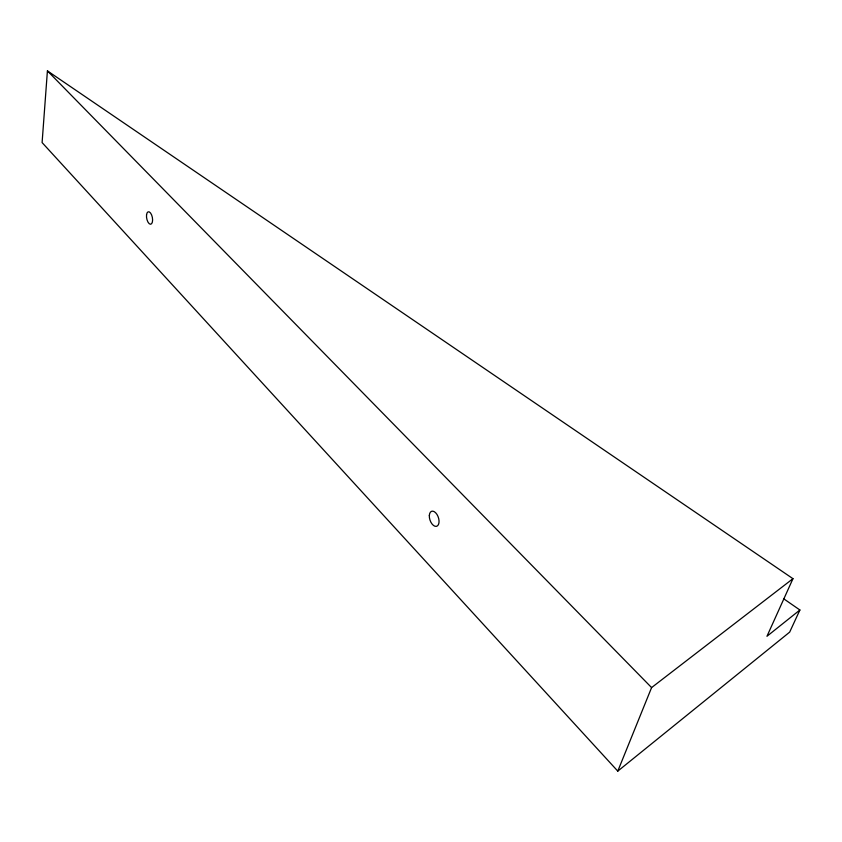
<?xml version="1.0" encoding="UTF-8"?>
<svg xmlns="http://www.w3.org/2000/svg" width="842" height="842" viewBox="0 0 842 842"><rect width="100%" height="100%" fill="white"/><g stroke="black" fill="none" stroke-linecap="round" stroke-linejoin="round"><path stroke-width="1.26" d="M799.9 609.997L766.957 636.289L792.964 578.686L47.415 70.875L42.1 142.582L617.786 771.125L789.68 632.11L799.9 609.997L783.692 598.788M617.786 771.125L651.592 687.588L792.964 578.686M47.415 70.875L651.592 687.588M429.325 515.557A7.915 4.399 71.4 0 0 436.314 526.366A7.915 4.399 71.4 0 0 436.935 514.388A7.915 4.399 71.4 0 0 429.325 515.557M146.54 214.794A6.368 2.884 79 0 0 150.476 224.256A6.368 2.884 79 0 0 151.613 214.91A6.368 2.884 79 0 0 146.54 214.794"/></g></svg>
